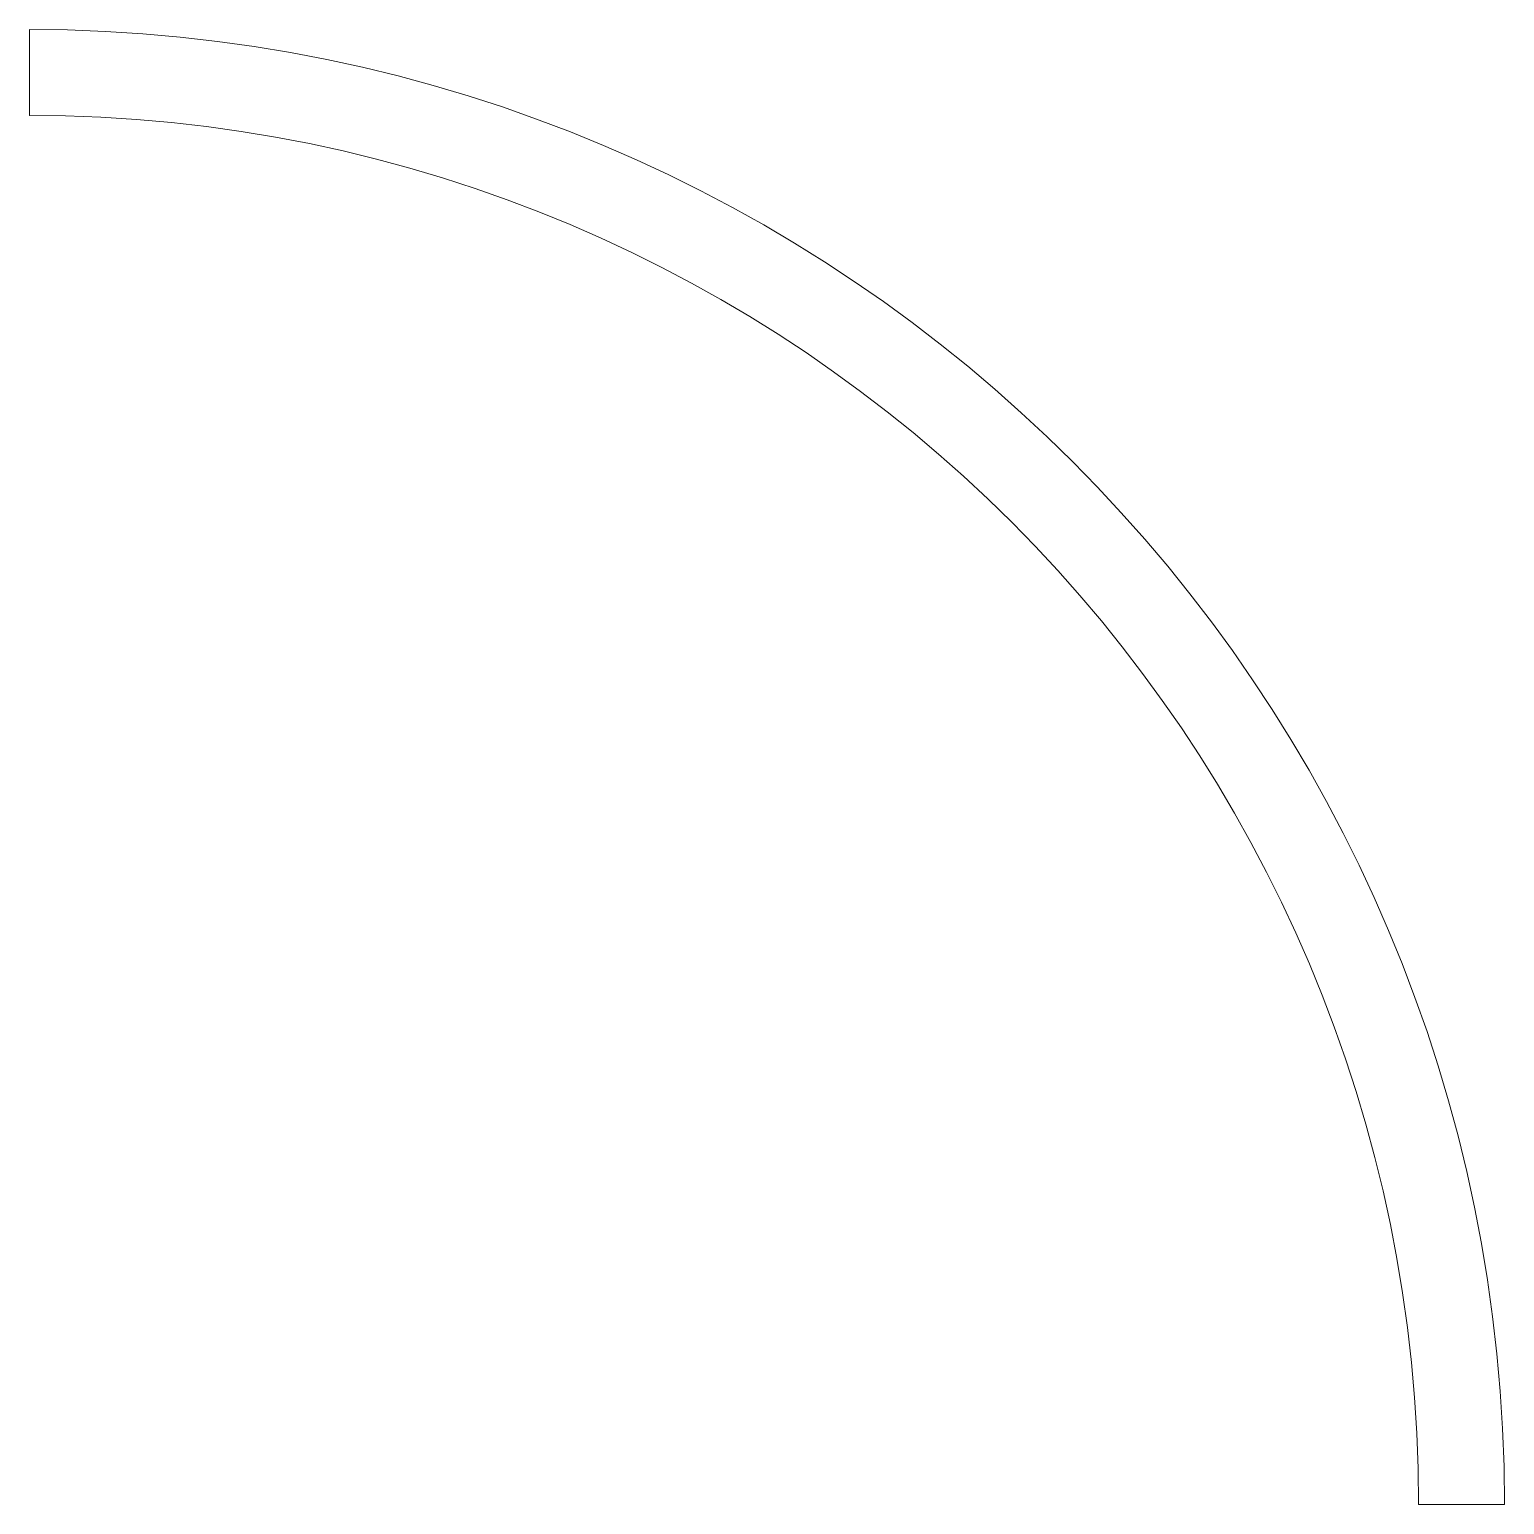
# Model space of a CAD drawing. Header units: millimetres. Extents: x 2250 to 4825, y 750 to 3325.
import ezdxf

# ---------------------------------------------------------------- set-up
doc = ezdxf.new("R2010")
doc.units = ezdxf.units.MM
doc.header["$LTSCALE"] = 50
doc.layers.add('None', color=7, linetype='Continuous', lineweight=5)

# ---------------------------------------------------------------- blocks, each defined once
blk = doc.blocks.new('Group')
at = {"layer": 'None', "color": 7, "linetype": 'Continuous', "lineweight": 5, "transparency": 33554687}
for p, q in [((2250, 3175), (2250, 3325)), ((4675, 750), (4825, 750))]:
    blk.add_line(p, q, dxfattribs=at)
for radius in [2575, 2425]:
    blk.add_arc((2250, 750), radius, 0, 90, dxfattribs=at)
blk = doc.blocks.new('Group-1')
at = {"layer": 'None', "color": 7, "transparency": 33554687}
blk.add_blockref('Group', (0, 0), dxfattribs=at)

msp = doc.modelspace()

# ---------------------------------------------------------------- wipeouts: each hides what was drawn before it
at = {"color": 255, "linetype": 'Continuous', "lineweight": 5, "transparency": 33554687}
msp.add_wipeout([(2250, 3175), (2723.1, 3128.4), (3178, 2990.4), (3597.3, 2766.3), (3964.7, 2464.7), (4266.3, 2097.3), (4490.4, 1678), (4628.4, 1223.1), (4675, 750), (4825, 750), (4775.5, 1252.4), (4629, 1735.4), (4391, 2180.6), (4070.8, 2570.8), (3680.6, 2891), (3235.4, 3129), (2752.4, 3275.5), (2250, 3325)], dxfattribs=at).dxf.layer = 'None'

# ---------------------------------------------------------------- next in the draw order: linework, layer by layer
at = {"layer": 'None', "color": 7, "linetype": 'Continuous', "lineweight": 5, "transparency": 33554687}
for p, q in [((2250, 3175), (2250, 3325)), ((4675, 750), (4825, 750))]:
    msp.add_line(p, q, dxfattribs=at)
for radius in [2575, 2425]:
    msp.add_arc((2250, 750), radius, 0, 90, dxfattribs=at)

# ---------------------------------------------------------------- next in the draw order: block references
at = {"layer": 'None', "color": 7, "transparency": 33554687}
msp.add_blockref('Group-1', (0, 0), dxfattribs=at)

doc.saveas('drawing.dxf')
